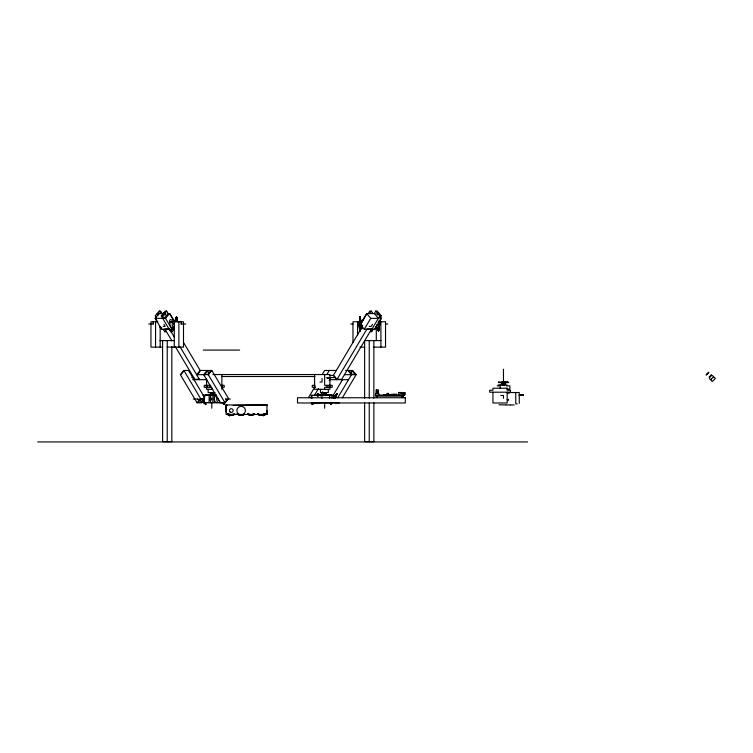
<?xml version="1.0" encoding="UTF-8"?>
<svg xmlns="http://www.w3.org/2000/svg" width="753" height="753" viewBox="0 0 753 753"><rect width="100%" height="100%" fill="white"/><g stroke="black" fill="none" stroke-linecap="round" stroke-linejoin="round"><path stroke-width="1.13" d="M203.856 402.733L203.856 395.278M205.851 394.958L205.202 395.287L206.171 394.958M209.165 402.733L209.165 399.73L210.671 399.852A0.979 0.697 -90 0 0 211.706 399.005A0.979 0.697 -90 0 0 210.671 398.158L209.165 398.281L209.165 395.278M210.991 395.287L205.569 395.287L214.068 394.958L209.466 394.958L213.588 395.447M210.492 394.958C209.193 395.965 212.562 394.337 209.965 394.958M210.558 402.733L210.558 399.73M210.558 398.281L210.558 395.278M212.864 402.733L212.892 395.287M214.294 402.733L214.294 395.278M266.995 414.461L266.995 404.945L226.069 404.954L226.079 414.47L266.995 414.461L266.995 410.536A5.591 5.591 0 0 1 266.948 411.26A5.591 5.591 0 0 0 266.967 410.536M318.161 395.287L319.121 394.958M318.679 394.958L323.809 395.287M318.274 394.958L323.432 394.958L322.482 395.287M323.15 395.287L322.962 394.958M176.626 317.606C175.223 318.359 177.793 318.303 176.569 316.731M209.55 394.958L214.068 395.287M212.657 395.287L215.687 394.958M212.892 394.958L214.068 394.958M213.099 395.287L213.551 394.958L212.901 395.287M325.974 394.958C327.357 395.25 324.872 395.513 326.84 394.958M322.877 395.447L326.407 395.447L326.36 394.958M326.501 395.278L323.696 395.447M502.496 382.571C494.683 382.317 500.208 382.42 502.213 382.562M498.571 382.242L499.051 382.571M210.605 395.447L210.859 394.958M331.424 402.469L332.082 402.497M374.693 329.259L381.178 318.359L379.747 318.359L381.234 315.855L379.606 313.926L378.213 314.133A0.979 0.697 -90 0 1 377.084 314.707A0.979 0.697 -90 0 1 377.3 313.041L378.825 312.994L377.197 311.064L375.813 311.064L374.326 313.568L378.354 318.359L370.74 318.359L366.702 313.568L360.226 324.468L364.254 329.259L371.878 329.259M202.557 400.803C209.099 406.498 204.477 404.314 202.322 400.803M223.989 404.417C223.095 401.5 225.618 406.987 222.154 402.488M505.235 382.562C497.874 382.044 516.266 382.279 504.981 382.562M360.122 330.059L359.661 330.143M378.251 329.776L378.721 330.906L379.512 325.23M327.188 377.827C328.44 377.3 325.945 378.034 327.16 377.827C330.463 378.382 328.035 377.102 327.724 377.968M327.696 377.978L328.581 377.742M359.52 325.352L359.416 323.592M359.652 322.933C358.268 322.886 359.793 326.162 359.36 323.781M358.983 322.755C360.687 324.778 359.002 309.812 360.678 321.682M359.209 322.755L360.169 317.051L360.903 321.682M360.696 326.237L360.32 330.84M360.499 330.285L360.932 326.237M378.251 330.341L378.759 330.294L379.277 325.23M175.562 321.682C174.884 315.272 178.028 315.94 177.379 321.738M175.788 321.682L176.522 317.051L177.143 321.738M505.235 382.232L501.686 382.072M314.312 402.488C311.827 405.274 311.347 404.276 314.086 402.488M335.433 397.961L336.836 393.621L333.645 397.245M333.871 397.245L335.047 398.026A1.76 1.252 -90 0 0 333.918 397.264L337.062 393.621L335.669 397.961M210.52 395.287C208.468 395.193 213.607 395.749 215.838 395.287M317.738 396.134L318.359 393.621M317.973 396.134L318.594 393.621M330.727 404.417L330.511 403.843M332.788 402.488L331.245 404.361L330.746 403.843M174.207 322.661L173.604 323.884L174.348 325.089M226.239 408.964C225.382 408.126 226.126 403.175 226.935 405.594M226.38 404.963L225.966 405.603L226.691 404.963M384.284 394.883L385.131 394.883M336.563 394.243L336.986 394.516M317.86 394.243L318.274 394.516M390.205 395.071L393.395 394.713M390.76 395.071L391.212 394.158L391.362 394.713M392.906 395.071L392.868 394.158L392.379 395.014M393.075 394.572L392.558 395.014M336.723 394.591L336.873 394.083M317.973 394.676L318.171 394.083M229.844 415.807L229.571 415.712A5.591 5.591 0 0 1 227.237 413.962A5.591 5.591 0 0 0 229.505 415.722L229.816 415.119A4.951 4.951 0 0 1 227.782 413.557M170.3 321.766L169.783 324.468A3.661 2.588 -90 0 0 171.995 327.63L172.663 327.64A3.661 2.588 -90 0 0 173.322 327.395M336.017 395.165L336.177 395.758L335.838 395.127M331.188 403.872L330.991 403.335L331.376 403.928M362.438 320.496L362.579 320.176A1.638 1.158 -90 0 1 363.671 319.62M376.142 393.348L376.34 389.649L376.547 393.348M377.799 393.348L378.006 389.649L378.213 393.348M390.685 394.713L396.323 394.29L396.238 395.08L396.191 394.158L396.511 395.08L396.144 394.723M176.494 319.526C175.741 319.291 177.341 319.159 176.221 319.573M379.098 324.543L378.731 321.766M311.996 404.577L312.58 403.344L312.391 403.919M330.699 404.577L331.094 403.919M308.504 397.603L315.083 386.553M322.256 374.486L324.647 370.467L336.309 370.467M314.321 395.598L318.5 388.557M326.868 374.486L329.259 370.467M366.89 313.568L360.414 324.468L361.751 326.058M361.977 328.892L360.358 326.962L361.346 325.296M368.321 313.568L369.808 311.064L371.191 311.064L372.679 313.041A0.979 0.697 -90 0 0 372.283 313.549M320.251 395.777L322.642 391.758M329.212 380.698L330.407 378.693M360.358 326.962L361.741 326.962L362.73 325.296M369.704 313.568L371.191 311.064M329.814 375.465L333.334 375.465L362.297 326.746M364.254 329.259L370.74 318.359M372.5 324.327L371.267 326.407L369.224 326.407M341.486 379.672L371.634 328.967L367.012 328.967L336.864 379.672L333.334 375.465M381.234 315.855L379.841 315.855L370.391 331.753L371.775 331.753L373.262 329.259M333.024 395.598L342.587 379.512M376.058 327.273L374.881 329.259L372.707 329.259M379.004 322.322L381.357 318.359L380.02 316.759M350.682 373.902L352.479 370.881L355.303 374.25L351.613 374.25L348.78 370.881L352.479 370.881M337.758 397.791L351.5 374.665L347.961 370.467M342.38 397.791L356.122 374.665L352.583 370.467L345.618 370.467M204.44 401.81L203.79 401.678L204.43 401.415M204.449 402.356L204.825 402.554M205.371 403.919L205.127 403.363L205.767 404.577M326.322 395.287L325.08 395.447L325.051 392.577M378.495 322.849C379.691 322.425 379.851 325.456 378.345 325.475M317.813 395.702L317.719 395.118L317.295 395.683M378.354 314.519A0.979 0.697 -90 0 1 378.392 313.333L378.825 312.994M379.041 322.519L379.22 322.275A1.638 1.158 -90 0 0 379.286 320.289M316.524 395.551L318.51 393.603M316.759 395.56L318.067 393.678M331.019 404.361L332.553 402.488M158.535 314.763A0.979 0.697 -90 0 1 158.252 314.133L156.859 313.926L155.231 315.855L156.229 317.521M162.14 313.568L160.653 311.064L159.269 311.064L157.641 312.994L158.083 313.333A0.979 0.697 -90 0 1 157.998 314.707A0.979 0.697 -90 0 1 157.019 314.594L156.859 313.926M157.019 314.594L158.083 313.333M169.209 329.259L161.584 329.259L155.109 318.359L159.316 313.568M161.236 315.855L162.864 313.926L164.248 313.926L164.408 314.594A0.979 0.697 -90 0 0 165.387 314.707A0.979 0.697 -90 0 0 165.472 313.333L163.646 312.994L165.274 311.064L166.658 311.064L168.145 313.568L164.116 318.359L162.629 315.855L161.236 315.855L170.696 331.753L172.079 331.753L173.557 329.786A0.979 0.697 -90 0 1 173.228 328.299A0.979 0.697 -90 0 1 174.329 328.233M162.629 315.855L164.248 313.926M165.029 312.994L166.658 311.064M164.408 314.594L165.472 313.333M164.116 318.359L165.547 318.359L169.576 313.568L173.698 320.505M163.203 329.259L164.691 331.753L165.773 330.473M172.079 331.753L170.592 329.259L172.023 329.259L174.037 326.858M204.637 397.603L188.504 370.467L183.883 370.467L180.344 374.665L197.079 402.817L201.7 402.817L204.524 399.448M181.162 374.25L183.986 370.881M211.819 370.467L200.157 370.467L196.627 374.665L208.289 374.665L211.819 370.467L228.554 398.61L225.025 402.817L220.403 402.817L203.668 374.665L207.207 370.467M197.277 374.749L200.11 371.38M207.31 370.881L204.487 374.25L208.176 374.25L211.009 370.881L207.31 370.881L209.108 373.902M197.079 402.817L200.618 398.61L204.082 398.61M200.722 399.034L197.898 402.394L201.588 402.394L204.421 399.034L200.204 399.005M224.912 402.394L227.029 399.871M359.783 317.644L359.953 318.237L359.52 317.7M359.783 319.008L360.132 319.62L360.188 318.98M359.783 320.298C360.762 320.674 359.294 320.985 360.198 320.26M378.655 329.748L378.477 330.341M209.165 398.281L209.287 398.158A0.979 0.697 -90 0 1 210.322 399.005A0.979 0.697 -90 0 1 209.287 399.852L209.165 399.73M176.503 317.691L176.513 318.237L176.277 317.606M713.477 376.924L710.757 379.653L711.161 379.248M706.841 374.326L706.135 375.032L707.274 373.893M708.197 372.97L706.568 374.599L707.039 374.128M707.999 373.168L708.902 372.264L707.764 373.403M709.477 376.773L709.081 377.168L710.757 375.493M709.834 377.347L711.218 375.954M711.077 375.163L711.444 374.796L710.888 375.352M211.094 395.287L209.626 394.958L211.094 395.447M203.216 400.624L202.896 400.775M379.239 325.522L378.919 325.701A1.76 1.252 -90 0 0 379.926 323.555A1.76 1.252 -90 0 0 378.401 322.284L378.279 322.284A1.76 1.252 -90 0 1 379.851 324.006A1.76 1.252 -90 0 1 378.26 325.691L378.919 325.701M378.326 323.319L378.994 323.319M210.859 395.447L211.273 394.958M324.581 395.457L324.11 395.438M263.522 415.703A5.591 5.591 0 0 0 265.818 413.934A5.591 5.591 0 0 1 263.55 415.703L263.296 415.101A4.951 4.951 0 0 0 265.329 413.548A4.951 4.951 0 0 1 263.268 415.101M264.275 404.935L266.995 404.935L266.929 405.585M360.169 327.724C358.993 327.094 360.998 327.018 359.821 327.724M360.113 329.014L360.113 328.364L359.821 329.005M359.887 330.388L359.83 329.748M378.599 330.388L378.524 329.833M219.509 400.445L218.492 400.059L218.219 398.619M359.849 330.934L358.993 325.249L360.075 330.934M377.705 327.367L378.317 330.934L377.931 327.367M360.216 325.701L360.442 325.701M266.967 404.935L265.094 404.935L266.27 404.935L266.27 405.585M358.917 324.138L359.962 324.006M326.322 395.438L326.99 395.287L325.607 395.287M504.331 382.072L504.999 382.063M210.04 395.287L211.819 395.184L211.762 392.577M504.698 382.082L504.698 382.562M225.947 405.989L226.559 405.961L225.947 405.98L226.116 410.554A5.591 5.591 0 0 0 226.267 412.004A5.591 5.591 0 0 1 226.051 410.554L225.994 407.947M210.991 395.447L211.734 395.447M225.966 405.603L226.069 404.954M206.021 395.287L210.642 395.203M233.129 405.49L266.27 404.935M199.978 399.005L202.519 399.005M325.475 394.958L331.113 395.287M331.264 395.287L330.172 395.287M362.127 320.383L361.459 320.383A3.661 2.588 -90 0 0 359.247 323.555L359.247 324.515A3.661 2.588 -90 0 0 361.487 327.64L362.033 327.64M318.001 395.287L319.121 395.287M322.312 395.287L323.414 395.287M506.449 382.242L507.014 382.242M507.409 382.242L508.03 382.571L507.607 382.242M498.571 382.571L501.922 382.562M505.555 382.571L506.157 382.562M506.449 382.571L507.014 382.562M215.838 394.958L212.657 394.958L213.504 394.958M215.367 394.958L215.01 394.958M215.367 395.287L215.01 395.287M210.727 395.287L210.153 395.287M214.144 395.287L212.901 394.958M321.098 394.958L321.663 394.958M323.075 395.287L322.322 395.287L323.15 394.958M328.195 394.958L327.734 394.958M330.162 394.958L331.009 394.958M320.439 395.287L320.072 395.287M321.098 395.287L321.663 395.287M328.195 395.287L328.063 395.287M507.842 382.571L503.39 382.571M329.372 395.287L328.957 395.287M330.671 395.287L331.282 394.958M336.535 393.678L337.024 393.847M207.574 394.958L207.263 394.958M208.393 394.958L208.732 394.958M320.43 394.958L319.997 394.958M330.369 395.278L325.833 395.203L325.795 392.577M334.539 397.424L334.812 398.026M205.221 404.361L205.88 404.295M312.25 404.417L312.777 404.361M159.137 313.568L164.578 313.568M167.58 313.568L169.764 313.568L173.887 320.505M366.702 313.568L375.154 313.568M176.136 317.135L176.767 317.135M359.774 317.079L360.254 317.079M155.109 318.359L162.723 318.359M157.866 321.776L150.939 321.776L150.939 347.124L162.601 347.124M359.896 321.776L352.969 321.776L352.969 342.521M378.599 321.776L385.527 321.776L385.527 347.124L373.865 347.124M379.503 322.736L379.267 320.618M359.369 325.258L358.88 323.978A1.44 1.017 -90 0 1 360.169 322.604M148.699 324.006L153.311 324.006M181.125 324.006L185.737 324.006M350.729 324.006L353.035 324.006M385.461 324.006L387.767 324.006M359.049 325.051L358.88 323.978M359.463 322.284A1.76 1.252 -90 0 0 358.579 323.517L359.219 325.249M359.783 325.701L358.993 325.249M163.166 326.407L165.199 326.407L163.966 324.327M174.489 328.892L173.096 328.694A0.979 0.697 -90 0 0 172.804 328.054M359.633 330.755L360.376 330.765M378.11 330.755L378.853 330.765M164.691 331.753L166.074 331.753M159.975 340.591L174.461 340.591M364.556 340.591L380.905 340.591M167.222 347.124L183.497 347.124L183.497 321.776L174.263 321.776L174.263 347.124M359.896 347.124L364.631 347.124M203.301 350.079L239.623 350.079M212.92 374.542L329.927 374.542L329.927 385.32M344.46 374.665L356.122 374.665M221.57 376.5L314.895 376.5M191.817 377.564L193.785 377.564M329.183 377.564L335.104 377.564M195.799 379.248L199.489 379.248M340.667 379.248L336.977 379.248L334.144 375.888M192.636 379.672L206.642 379.672M329.823 379.672L348.526 379.672M319.959 382.053L322.03 382.053L322.03 378.392M498.392 382.242L498.91 382.242M499.051 382.242L507.729 382.242M498.194 384.952L507.117 384.952M210.746 385.32L204.223 385.32L204.223 387.287L211.8 387.287L211.8 389.31M221.777 385.32L224.178 385.32L224.178 387.287L221.777 387.287M315.121 385.32L312.288 385.32L312.288 387.287L315.375 387.287M497.168 385.865L499.267 385.865M506.411 385.865L509.875 385.865L509.875 389.132L506.985 389.132M212.93 389.31L206.538 389.31L206.538 387.287M507.164 392.529L519.259 392.529L519.259 403.382M215.057 392.577L208.148 392.577L208.148 389.31M398.817 392.642L404.822 392.642L404.822 395.071L375.446 395.071L375.446 396.125L403.655 396.125L403.655 395.071M404.822 392.793L400.907 392.793L400.907 393.772L404.822 393.772M507.164 393.047L509.405 393.047L509.405 392.529M387.108 393.386L388.454 393.386M402.864 394.092L404.822 394.092M393.565 394.723L396.793 395.014M398.817 394.751L399.466 394.751M402.864 394.751L404.822 394.751M391.08 394.817L388.981 395.071M398.817 394.817L399.862 395.071M403.457 394.817L402.403 395.071M393.066 395.014L391.268 395.071M393.885 395.014L396.869 395.08M519.259 395.005L523.41 395.005M519.259 395.137L523.41 395.137M203.169 395.278L216.535 395.278M519.259 395.278L523.41 395.278M500.736 395.466L503.465 395.466L503.465 398.346M401.603 396.972L403.119 396.972L403.119 396.163M193.276 399.005L197.898 399.005M225.702 399.005L230.324 399.005M507.183 399.777L508.491 399.787M203.169 402.733L223.462 402.733M223.857 402.733L225.241 402.733M311.224 402.733L333.306 402.733M311.441 402.817L316.062 402.817M334.765 402.817L339.387 402.817M517.236 403.9L515.758 403.9L515.758 392.529M505.865 404.935L499.098 404.785M506.138 404.935L510.045 404.935M510.327 404.935L514.186 404.935M37.65 441.936L527.589 441.936M318.387 394.958L323.809 394.958M205.569 394.958L210.991 394.958M325.748 395.287L326.576 395.287M213.796 395.287L212.741 395.287M318.519 394.271C318.265 395.476 317.738 393.405 318.764 394.308M325.607 394.958L326.971 394.958M223.688 404.361L224.356 404.295M209.475 395.287L210.228 395.287M378.317 325.39L378.58 325.428A1.44 1.017 -90 0 0 379.606 323.818A1.44 1.017 -90 0 0 378.345 322.604M378.382 322.228L379.239 322.453M359.906 322.228L360.461 322.284M360.103 325.757L359.247 325.522M359.896 317.597L359.896 316.731M163.646 312.994L163.787 313.041A0.979 0.697 -90 0 1 163.843 314.848M712.347 375.474L715.35 378.477L712.347 381.479L709.345 378.477M378.881 323.319L379.248 324.468A3.661 2.588 -90 0 1 377.037 327.63L376.359 327.64A3.661 2.588 -90 0 1 375.709 327.395M378.392 313.333L379.446 314.594M375.813 311.064L377.441 312.994M378.222 313.926L379.841 315.855M379.832 316.759L381.178 318.359M361.741 326.962L362.824 328.252M222.38 402.488L223.735 404.182M225.778 399.005L226.785 400.709M208.289 374.665L225.025 402.817M183.628 342.653L200.176 370.495M165.547 318.359L172.023 329.259M159.269 311.064L160.756 313.568M174.178 336.92L169.453 328.967L164.832 328.967L171.929 340.893M180.089 346.86L199.601 379.672M175.477 346.86L194.98 379.672M155.88 319.347L157.057 321.333M160.596 327.273L161.773 329.259M183.883 370.467L200.618 398.61M199.799 399.382L201.588 402.394M197.832 399.005L198.848 400.709M224.074 403.919L224.469 404.577M404.822 392.624L398.817 392.464L398.817 395.071M174.028 320.496L173.887 320.176A1.638 1.158 -90 0 0 172.258 319.978A1.638 1.158 -90 0 0 172.117 322.275L169.802 322.275A1.638 1.158 -90 0 1 169.745 320.289A1.638 1.158 -90 0 1 171.082 319.686M334.332 397.979L333.946 397.518A1.44 1.017 -90 0 1 334.68 397.942M394.478 395.08L394.534 394.158L394.949 395.014M162.864 313.926L162.874 314.133A0.979 0.697 -90 0 0 163.024 314.594M523.41 394.572L523.41 395.711M508.491 399.466L508.491 400.097M507.183 392.2L507.183 402.977L492.942 402.977L492.942 392.2M504.896 382.336L504.896 384.952M504.755 382.336L504.755 384.952M504.312 382.336L504.312 384.952M504.011 382.336L504.011 384.952M503.851 382.336L503.851 384.952M503.465 369.271L503.465 384.952M503.202 382.336L503.202 384.952M502.844 382.336L502.844 384.952M502.609 382.336L502.609 384.952M502.298 382.336L502.355 384.952M502.176 382.336L502.176 384.952M502.025 382.336L502.025 384.952M500.18 384.952L500.18 388.219M403.457 393.772L403.457 395.071M402.751 396.125L402.657 396.972M401.998 396.125L401.998 397.753M394.666 394.723L394.205 395.014M393.546 394.29L393.603 395.071M393.292 394.29L393.254 395.071M388.68 395.071L388.68 393.998L386.882 393.998L386.882 395.071M388.407 395.071L387.155 395.071M385.865 395.071L383.503 395.071M380.905 321.776L380.905 347.124M378.834 395.071L378.834 393.442L375.512 393.442L375.512 395.071M377.112 396.125L377.112 397.753M376.293 327.536L376.293 340.215M373.865 340.591L373.865 398.168M373.865 402.864L373.865 441.644L364.631 441.644L364.631 402.864M369.243 340.591L369.243 398.168M369.243 402.864L369.243 441.644M364.631 340.591L364.631 398.168M357.59 321.776L357.59 335.603M333.306 398.281L333.306 395.278L311.224 395.278L311.224 398.281M331.913 395.278L331.913 398.281M330.115 385.32L330.115 387.287M329.927 387.287L329.927 389.31L314.594 389.31L314.594 387.287M329.607 395.278L329.607 398.469M329.099 385.32L329.099 387.287M328.317 389.31L328.317 392.577L320.458 392.577L320.458 389.31M326.971 385.32L326.971 387.287M326.096 392.577L326.096 395.184L323.178 395.184L323.225 392.577M325.955 392.577L326.03 395.447M325.71 392.577L325.71 395.184M325.512 392.577L325.512 395.184M325.211 392.577L325.211 395.184M324.665 374.542L324.665 385.32L332.242 385.32L332.242 387.287L324.665 387.287L324.665 389.31M324.665 392.577L324.665 395.184M324.665 402.808L324.665 408.248M324.402 392.577L324.411 395.447M324.044 392.577L324.044 395.184M323.611 392.577L323.611 395.184M323.376 392.577L323.376 395.184M321.983 395.278L321.983 398.469M314.594 374.542L314.594 385.32M314.406 385.32L314.406 387.287M311.911 395.278L311.911 398.469M222.06 385.32L222.06 387.287M221.871 374.542L221.871 385.32M221.871 387.287L221.871 389.31M213.24 392.577L213.24 395.184M213.09 392.577L213.09 395.184M212.967 392.577L212.826 395.184L212.788 392.577M212.544 392.577L212.544 395.184M212.148 392.577L212.148 395.184M211.8 402.808L211.8 408.248M211.414 392.577L211.555 395.447M211.009 392.577L211.056 395.184M210.774 392.577L210.774 395.184M210.369 392.577L210.435 395.447M209.494 385.32L209.494 387.287M207.367 385.32L207.367 387.287M206.538 378.853L206.538 385.32M206.35 385.32L206.35 387.287M181.191 321.776L181.191 324.006M178.885 321.776L178.885 347.124M171.835 346.465L171.835 441.644L162.601 441.644L162.601 340.591M167.222 340.591L167.222 441.644M160.173 326.388L160.173 347.124M155.56 321.776L155.56 347.124M153.245 321.776L153.245 324.006M318.745 395.523A3.661 2.588 -90 0 1 320.712 395.749M320.336 402.488A3.661 2.588 -90 0 1 318.999 402.582M316.429 395.523A3.661 2.588 -90 0 1 318.406 395.749M318.02 402.488A3.661 2.588 -90 0 1 316.684 402.582M360.198 325.701A1.76 1.252 -90 0 1 358.644 323.969A1.76 1.252 -90 0 1 360.226 322.293M358.757 323.978A1.44 1.017 -90 0 1 359.52 322.604M361.741 325.428A3.661 2.588 -90 0 1 361.562 324.515M361.553 323.555A3.661 2.588 -90 0 1 361.722 322.632M362.061 321.804A3.661 2.588 -90 0 1 363.115 320.637M328.995 395.523A3.661 2.588 -90 0 1 330.972 395.749M330.586 402.488A3.661 2.588 -90 0 1 329.249 402.582M331.301 395.523A3.661 2.588 -90 0 1 333.833 396.294L334.276 397.019A3.661 2.588 -90 0 1 334.558 397.876M332.901 402.488A3.661 2.588 -90 0 1 331.555 402.582M378.467 322.604A1.44 1.017 -90 0 1 379.211 325.24M376.942 324.468A3.661 2.588 -90 0 1 375.38 327.386M216.384 395.429A3.661 2.588 -90 0 0 215.198 396.294L214.756 397.019A3.661 2.588 -90 0 0 215.01 401.453L215.527 402.074A3.661 2.588 90 0 0 217.466 402.582M220.413 402.262A3.661 2.588 -90 0 1 217.833 402.074L217.316 401.453A3.661 2.588 -90 0 1 217.071 397.019M175.656 320.637A3.661 2.588 -90 0 0 175.007 320.383L173.096 321.098L172.089 324.468A3.661 2.588 -90 0 0 174.301 327.63M205.494 395.749A3.661 2.588 -90 0 1 207.47 395.523M207.216 402.582A3.661 2.588 -90 0 1 205.88 402.488M203.188 395.749A3.661 2.588 -90 0 1 205.164 395.523M204.232 402.657A3.661 2.588 -90 0 1 202.962 402.074L202.444 401.453A3.661 2.588 -90 0 1 202.058 400.671M203.15 400.361A1.76 1.252 -90 0 1 202.877 400.615M161.735 327.63A3.661 2.588 -90 0 1 161.086 327.386M160.756 327.395A3.661 2.588 -90 0 1 160.107 327.64M156.991 321.512A1.638 1.158 -90 0 1 156.972 321.089M244.527 414.065A4.932 4.932 0 0 1 237.12 413.585M234.795 414.037A4.932 4.932 0 0 1 227.82 414.046M234.211 413.453A4.104 4.104 0 0 1 228.404 413.453M234.691 414.037A4.932 4.932 0 0 1 229.929 415.317M229.166 414.837A4.951 4.951 0 0 1 228.63 414.479M254.58 413.999A4.932 4.932 0 0 1 247.605 414.009A4.932 4.932 0 0 0 254.486 414.009M253.149 414.075A4.104 4.104 0 0 1 249.045 414.075M254.025 413.548A4.292 4.292 0 0 1 253.14 414.235M248.848 414.235A4.292 4.292 0 0 1 247.963 413.557M264.482 413.999A4.932 4.932 0 0 1 257.507 414.009M264.585 413.999A4.932 4.932 0 0 1 257.611 413.999M264.134 413.548A4.292 4.292 0 0 1 258.063 413.548M244.556 414.065A4.932 4.932 0 0 1 237.581 414.065M312.542 403.608L312.947 403.872L312.542 403.608M335.113 396.36L335.8 396.473L335.113 396.36M359.906 317.841L360.245 318.208L359.925 317.757M359.906 319.216L359.906 319.216M359.896 329.974L360.235 330.341L359.896 329.974M378.138 327.32L378.787 327.564L378.138 327.32M378.138 328.6L378.787 328.854L378.138 328.6M378.364 328.6L378.364 328.6M378.364 327.32L378.364 327.32M176.108 320.486L176.447 320.863L176.108 320.486M176.343 320.486L176.682 320.863L176.343 320.486M204.035 401.509L204.035 401.509M507.183 388.219L492.942 388.219L492.942 390.242L489.676 390.242L489.676 392.2L510.449 392.2L510.449 390.242L507.183 390.242L507.183 388.219M405.293 397.753L297.51 397.753L297.51 402.977L405.293 402.977L405.293 397.753M229.994 411.872A1.854 1.854 0 0 0 233.101 411.025A1.854 1.854 0 0 0 230.823 408.766A1.854 1.854 0 0 0 229.994 411.872M238.108 413.613A4.292 4.292 0 0 0 245.28 411.684A4.292 4.292 0 0 0 240.028 406.441A4.292 4.292 0 0 0 238.108 413.613"/></g></svg>
